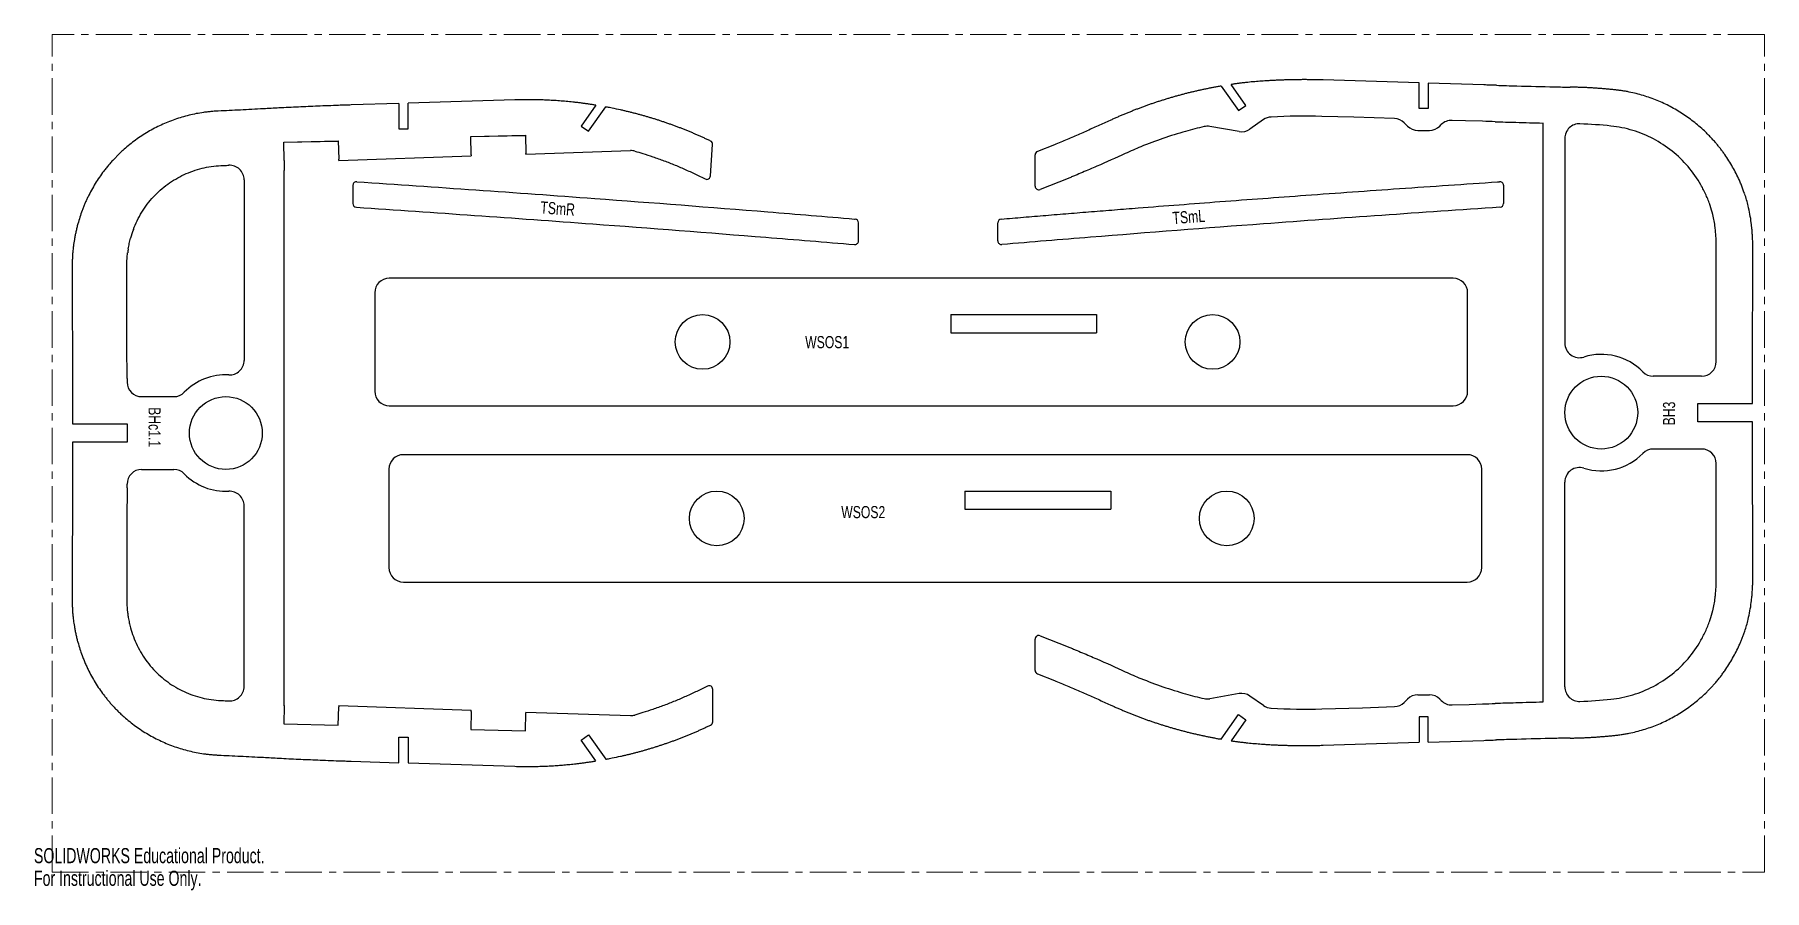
# Model space of a CAD drawing. Header units: inches. Extents: x 0 to 23.8, y 0 to 11.8.
import ezdxf

# ---------------------------------------------------------------- set-up
doc = ezdxf.new("R2010")
doc.units = ezdxf.units.IN
doc.header["$MEASUREMENT"] = 0
doc.linetypes.add('CENTERX2', pattern=[0.8, 0.5, -0.1, 0.1, -0.1])
doc.layers.add('PART_NAMES', color=1, linetype='Continuous')
doc.styles.add('SLDTEXTSTYLE0', font='TXT', dxfattribs={"width": 0.75})
doc.styles.add('SLDTEXTSTYLE1', font='TXT', dxfattribs={"width": 0.7})

msp = doc.modelspace()

# ---------------------------------------------------------------- linework, layer by layer
at = {"color": 7, "linetype": 'CENTERX2', "lineweight": 18}
for p, q in [((0.25, 0.25), (0.25, 11.75)), ((23.75, 11.75), (0.25, 11.75)), ((23.75, 0.25), (23.75, 11.75)), ((0.25, 0.25), (23.75, 0.25))]:
    msp.add_line(p, q, dxfattribs=at)
at = {"color": 7, "linetype": 'Continuous', "lineweight": 25}
for p, q in [((16.295, 11.043), (16.53, 10.707)), ((16.633, 10.778), (16.432, 11.065)), ((19.011, 11.086), (17.693, 11.127)), ((19.011, 10.734), (19.011, 11.086)), ((19.136, 11.083), (19.136, 10.734)), ((19.898, 11.059), (19.136, 11.083)), ((5.009, 10.804), (4.355, 10.783)), ((5.009, 10.804), (5.009, 10.454)), ((6.601, 10.853), (5.134, 10.808)), ((5.134, 10.454), (5.134, 10.808)), ((7.71, 10.78), (7.51, 10.494)), ((7.612, 10.422), (7.847, 10.757)), ((16.53, 10.707), (16.633, 10.778)), ((19.136, 10.734), (19.011, 10.734)), ((5.009, 10.454), (5.134, 10.454)), ((7.51, 10.494), (7.612, 10.422)), ((16.539, 10.418), (16.14, 10.488)), ((16.875, 10.582), (16.688, 10.451)), ((18.807, 10.538), (18.852, 10.493)), ((19.294, 10.493), (19.315, 10.514)), ((20.711, 10.536), (20.711, 2.581)), ((3.428, 10.271), (4.177, 10.289)), ((3.428, 10.271), (4.177, 10.288)), ((3.433, 10.021), (3.428, 10.271)), ((4.177, 10.289), (4.183, 10.039)), ((5.996, 10.35), (6.746, 10.367)), ((5.996, 10.349), (6.746, 10.366)), ((6.002, 10.1), (5.996, 10.35)), ((6.746, 10.367), (6.752, 10.117)), ((9.285, 9.809), (9.314, 10.24)), ((14.005, 10.238), (13.772, 10.145)), ((18.994, 10.434), (19.153, 10.434)), ((21.011, 10.325), (21.011, 7.513)), ((3.433, 10.021), (3.433, 9.884)), ((3.433, 10.021), (3.433, 10.021)), ((3.433, 10.021), (3.433, 9.884)), ((4.183, 10.02), (6.002, 10.083)), ((4.183, 10.02), (4.183, 10.039)), ((6.002, 10.1), (6.002, 10.083)), ((6.002, 10.099), (6.002, 10.1)), ((6.002, 10.099), (6.002, 10.083)), ((6.002, 10.083), (6.002, 10.083)), ((6.752, 10.108), (8.186, 10.157)), ((6.752, 10.108), (6.752, 10.117)), ((13.741, 9.669), (13.741, 10.099)), ((2.884, 9.756), (2.884, 7.276)), ((3.433, 9.884), (3.434, 9.884)), ((3.434, 2.671), (3.434, 9.884)), ((9.097, 9.824), (9.213, 9.767)), ((14.193, 9.774), (13.809, 9.622)), ((4.378, 9.68), (4.378, 9.429)), ((20.168, 9.68), (20.168, 9.429)), ((11.316, 8.916), (11.316, 9.167)), ((13.23, 8.916), (13.23, 9.167)), ((19.477, 8.404), (4.877, 8.404)), ((4.677, 8.204), (4.677, 6.854)), ((19.677, 6.854), (19.677, 8.204)), ((12.583, 7.904), (12.583, 7.654)), ((12.583, 7.904), (14.583, 7.904)), ((14.583, 7.904), (14.583, 7.654)), ((12.583, 7.654), (14.583, 7.654)), ((1.278, 7.028), (1.278, 6.978)), ((22.888, 7.059), (22.225, 7.059)), ((1.478, 6.778), (1.92, 6.778)), ((4.877, 6.654), (19.477, 6.654)), ((22.837, 6.684), (23.587, 6.684)), ((22.837, 6.434), (22.837, 6.684)), ((23.587, 6.434), (22.837, 6.434)), ((0.529, 6.403), (1.279, 6.403)), ((1.279, 6.403), (1.279, 6.153)), ((1.279, 6.153), (0.529, 6.153)), ((19.671, 5.981), (5.071, 5.981)), ((22.888, 6.059), (22.225, 6.059)), ((1.478, 5.778), (1.92, 5.778)), ((4.871, 5.781), (4.871, 4.431)), ((19.871, 4.431), (19.871, 5.781)), ((1.278, 5.528), (1.278, 5.578)), ((12.778, 5.481), (12.778, 5.231)), ((12.778, 5.481), (14.778, 5.481)), ((14.778, 5.481), (14.778, 5.231)), ((21.011, 2.793), (21.011, 5.605)), ((2.884, 2.799), (2.884, 5.279)), ((12.778, 5.231), (14.778, 5.231)), ((5.071, 4.231), (19.671, 4.231)), ((13.741, 3.019), (13.741, 3.449)), ((13.809, 3.495), (14.193, 3.343)), ((13.772, 2.972), (14.005, 2.88)), ((3.433, 2.671), (3.434, 2.671)), ((3.433, 2.534), (3.433, 2.671)), ((3.433, 2.535), (3.433, 2.671)), ((9.244, 2.803), (9.097, 2.731)), ((9.316, 2.313), (9.316, 2.758)), ((16.539, 2.7), (16.14, 2.629)), ((16.875, 2.536), (16.688, 2.666)), ((18.807, 2.579), (18.852, 2.624)), ((18.994, 2.683), (19.153, 2.683)), ((19.294, 2.624), (19.315, 2.604)), ((3.433, 2.534), (3.428, 2.284)), ((3.433, 2.535), (3.433, 2.534)), ((4.177, 2.267), (4.183, 2.517)), ((4.183, 2.535), (4.183, 2.517)), ((4.183, 2.535), (6.002, 2.473)), ((6.002, 2.456), (5.996, 2.206)), ((6.002, 2.456), (6.002, 2.473)), ((6.002, 2.456), (6.002, 2.473)), ((6.002, 2.473), (6.002, 2.473)), ((6.002, 2.456), (6.002, 2.456)), ((6.746, 2.189), (6.752, 2.438)), ((6.752, 2.447), (6.752, 2.438)), ((6.752, 2.447), (8.186, 2.398)), ((16.295, 2.074), (16.53, 2.411)), ((16.53, 2.411), (16.633, 2.339)), ((19.136, 2.383), (19.011, 2.383)), ((19.011, 2.383), (19.011, 2.031)), ((19.136, 2.035), (19.136, 2.383)), ((3.428, 2.285), (4.177, 2.267)), ((3.428, 2.284), (4.177, 2.267)), ((5.996, 2.207), (6.746, 2.189)), ((5.996, 2.206), (6.746, 2.189)), ((16.633, 2.339), (16.432, 2.052)), ((5.009, 2.101), (5.134, 2.101)), ((5.009, 1.751), (5.009, 2.101)), ((5.134, 2.101), (5.134, 1.748)), ((7.51, 2.062), (7.612, 2.133)), ((7.71, 1.775), (7.51, 2.062)), ((7.612, 2.133), (7.847, 1.799)), ((17.693, 1.991), (19.011, 2.031)), ((19.136, 2.035), (19.898, 2.058)), ((4.355, 1.772), (5.009, 1.751)), ((5.134, 1.748), (6.601, 1.702))]:
    msp.add_line(p, q, dxfattribs=at)
at = {"color": 7, "linetype": 'Continuous', "lineweight": 25, "flags": 128}
for points in [[(18.672, 10.597), (18.115, 10.614), (17.678, 10.627)], [(19.882, 10.559), (19.647, 10.566), (19.463, 10.572)], [(17.678, 2.49), (18.235, 2.507), (18.672, 2.521)], [(19.463, 2.545), (19.698, 2.552), (19.882, 2.558)]]:
    msp.add_lwpolyline(points, dxfattribs=at)
at = {"color": 7, "linetype": 'Continuous', "lineweight": 25}
for centre, radius in [((9.177, 7.529), 0.375), ((16.177, 7.529), 0.375), ((21.511, 6.559), 0.5), ((2.634, 6.278), 0.5), ((9.371, 5.106), 0.375), ((16.371, 5.106), 0.375)]:
    msp.add_circle(centre, radius, dxfattribs=at)
for centre, radius, start, end in [((17.276, 5.317), 5.809, 99.7235, 100.0048), ((24.106, 146.553), 135.56, 268.29454, 268.41302), ((23.449, 122.824), 111.822, 268.41302, 268.67963), ((21.588, 42.081), 31.057, 268.6796, 269.072), ((5.977, -40.214), 51.023, 92.0162, 92.3391), ((6.738, 4.768), 6.091, 78.6489, 79.0224), ((6.814, 5.148), 5.703, 77.4635, 78.6489), ((16.105, 10.291), 0.2, 80, 103.052), ((16.574, 10.615), 0.2, 260, 305), ((16.99, 10.418), 0.2, 93.283, 125), ((18.666, 10.397), 0.2, 45, 88.2381), ((18.994, 10.634), 0.2, 225, 270), ((19.153, 10.634), 0.2, 270, 315), ((19.457, 10.372), 0.2, 88.2308, 135), ((24.106, 146.553), 136.06, 268.29454, 268.41302), ((23.449, 122.824), 112.322, 268.41302, 268.6032), ((21.211, 10.325), 0.2, 87.8088, 180), ((9.264, 10.243), 0.05, 356.2165, 64.3604), ((8.193, 9.957), 0.2, 74.0154, 91.9573), ((13.791, 10.099), 0.05, 111.6018, 180), ((2.684, 9.756), 0.2, 0, 92.7177), ((9.235, 9.812), 0.05, 244.0211, 356.2165), ((4.428, 9.68), 0.05, 86.1505, 180), ((13.791, 9.669), 0.05, 180, 291.6018), ((20.118, 9.68), 0.05, 0, 93.8495), ((21.506, 8.899), 2.082, 13.8593, 18.5216), ((2.717, 8.571), 2.192, 159.6526, 164.6684), ((4.428, 9.429), 0.05, 180, 266.15), ((20.118, 9.429), 0.05, 273.85, 0), ((21.506, 8.899), 1.582, 13.8593, 18.5216), ((21.513, 8.901), 1.574, 7.3388, 13.8593), ((21.513, 8.901), 2.074, 7.3388, 13.8593), ((2.717, 8.571), 1.442, 159.6526, 164.668), ((11.266, 9.167), 0.05, 360, 85.1507), ((13.28, 9.167), 0.05, 94.8493, 180), ((21.607, 8.913), 1.479, 4.762, 7.3388), ((21.607, 8.913), 1.979, 4.762, 7.3388), ((2.711, 8.572), 2.186, 170.4664, 172.8239), ((2.711, 8.572), 1.436, 170.4664, 172.8239), ((11.266, 8.916), 0.05, 265.1469, 360), ((13.28, 8.916), 0.05, 180, 274.8531), ((4.877, 8.204), 0.2, 90, 180), ((19.477, 8.204), 0.2, 0, 90), ((21.211, 7.513), 0.2, 180, 287.4576), ((2.684, 7.276), 0.2, 267.134, 0), ((21.511, 6.559), 0.8, 44.427, 107.4576), ((22.888, 7.259), 0.2, 270, 359.9011), ((1.478, 6.978), 0.2, 180, 270), ((2.634, 6.278), 0.8, 87.134, 135.573), ((22.225, 7.259), 0.2, 224.427, 270), ((1.92, 6.978), 0.2, 270, 315.573), ((4.877, 6.854), 0.2, 180, 270), ((19.477, 6.854), 0.2, 270, 0), ((5.071, 5.781), 0.2, 90, 180), ((19.671, 5.781), 0.2, 0, 90), ((21.511, 6.559), 0.8, 252.5424, 315.573), ((22.225, 5.859), 0.2, 90, 135.573), ((22.888, 5.859), 0.2, 0.0988, 90), ((1.478, 5.578), 0.2, 90, 180), ((1.92, 5.578), 0.2, 44.427, 90), ((2.634, 6.278), 0.8, 224.427, 272.866), ((21.211, 5.605), 0.2, 72.5424, 180), ((2.684, 5.279), 0.2, 0, 92.866), ((5.071, 4.431), 0.2, 180, 270), ((19.671, 4.431), 0.2, 270, 0), ((21.607, 4.204), 1.479, 352.6612, 355.238), ((21.607, 4.204), 1.979, 352.6612, 355.238), ((2.711, 3.983), 1.436, 187.1761, 189.5336), ((21.506, 4.218), 1.582, 341.4784, 346.1407), ((21.513, 4.216), 1.574, 346.1407, 352.6612), ((21.513, 4.216), 2.074, 346.1407, 352.6612), ((2.711, 3.983), 2.186, 187.1761, 189.5336), ((2.717, 3.984), 1.442, 195.332, 200.3474), ((21.506, 4.218), 2.082, 341.4784, 346.1407), ((2.717, 3.984), 2.192, 195.3316, 200.3474), ((13.791, 3.449), 0.05, 68.3982, 180), ((13.791, 3.019), 0.05, 180, 248.3982), ((2.684, 2.799), 0.2, 267.2823, 0), ((9.266, 2.758), 0.05, 0, 115.9789), ((16.105, 2.826), 0.2, 256.948, 280), ((16.574, 2.503), 0.2, 55, 100), ((18.994, 2.483), 0.2, 90, 135), ((19.153, 2.483), 0.2, 45, 90), ((21.211, 2.793), 0.2, 180, 272.1912), ((8.193, 2.598), 0.2, 268.0427, 285.9846), ((16.99, 2.699), 0.2, 235, 266.717), ((18.666, 2.721), 0.2, 271.7619, 315), ((19.457, 2.745), 0.2, 225, 271.7692), ((24.106, -133.436), 136.06, 91.58698, 91.70546), ((23.449, -109.707), 112.322, 91.3968, 91.58698), ((9.266, 2.313), 0.05, 295.6633, 0), ((17.276, 7.8), 5.809, 259.9952, 260.2765), ((24.106, -133.436), 135.56, 91.58698, 91.70546), ((23.449, -109.707), 111.822, 91.32037, 91.58698), ((21.588, -28.964), 31.057, 90.928, 91.3204), ((5.977, 52.769), 51.023, 267.6609, 267.9838), ((6.738, 7.788), 6.091, 280.9776, 281.3511), ((6.814, 7.408), 5.703, 281.3511, 282.5365)]:
    msp.add_arc(centre, radius, start, end, dxfattribs=at)
for points, knots in [([(16.266, 11.038), (16.25, 11.035), (16.216, 11.029), (16.166, 11.02), (16.116, 11.01), (16.066, 10.999), (16.016, 10.989), (15.966, 10.978), (15.916, 10.966), (15.867, 10.954), (15.817, 10.942), (15.768, 10.929), (15.718, 10.915), (15.685, 10.906), (15.669, 10.902)], [0, 0, 0, 0, 0.0833897, 0.1667499, 0.2500863, 0.3334047, 0.4167109, 0.5000106, 0.5833098, 0.6666143, 0.7499297, 0.8332619, 0.9166168, 1, 1, 1, 1]), ([(16.893, 11.113), (16.877, 11.112), (16.846, 11.11), (16.8, 11.107), (16.754, 11.103), (16.708, 11.099), (16.662, 11.094), (16.616, 11.089), (16.57, 11.084), (16.524, 11.078), (16.478, 11.072), (16.447, 11.067), (16.432, 11.065)], [0, 0, 0, 0, 0.10003, 0.200036, 0.300024, 0.4, 0.499973, 0.599947, 0.69993, 0.799929, 0.89995, 1, 1, 1, 1]), ([(17.693, 11.127), (17.674, 11.127), (17.636, 11.129), (17.579, 11.13), (17.522, 11.13), (17.465, 11.131), (17.407, 11.131), (17.35, 11.13), (17.293, 11.13), (17.236, 11.129), (17.179, 11.127), (17.121, 11.125), (17.064, 11.123), (17.007, 11.12), (16.95, 11.117), (16.912, 11.115), (16.893, 11.113)], [0, 0, 0, 0, 0.071414, 0.142817, 0.214212, 0.285604, 0.356994, 0.428386, 0.499784, 0.571191, 0.64261, 0.714044, 0.785497, 0.856972, 0.928472, 1, 1, 1, 1]), ([(20.072, 11.054), (20.043, 11.055), (19.985, 11.056), (19.927, 11.058), (19.898, 11.059)], [0, 0, 0, 0, 0.489436, 1, 1, 1, 1]), ([(21.696, 10.991), (21.679, 10.993), (21.646, 10.997), (21.595, 11.001), (21.544, 11.006), (21.493, 11.01), (21.442, 11.013), (21.391, 11.017), (21.34, 11.02), (21.289, 11.022), (21.238, 11.024), (21.187, 11.026), (21.136, 11.027), (21.102, 11.028), (21.085, 11.028)], [0, 0, 0, 0, 0.083372, 0.166722, 0.250054, 0.333373, 0.416684, 0.499991, 0.583298, 0.666611, 0.749933, 0.833268, 0.916623, 1, 1, 1, 1]), ([(23.082, 10.263), (23.076, 10.27), (23.063, 10.285), (23.044, 10.306), (23.025, 10.327), (23.005, 10.348), (22.985, 10.369), (22.965, 10.389), (22.927, 10.426), (22.871, 10.478), (22.794, 10.542), (22.714, 10.603), (22.604, 10.679), (22.46, 10.763), (22.309, 10.834), (22.184, 10.882), (22.089, 10.913), (21.992, 10.94), (21.911, 10.958), (21.845, 10.971), (21.796, 10.979), (21.746, 10.986), (21.713, 10.99), (21.696, 10.991)], [0, 0, 0, 0, 0.017883, 0.035759, 0.053631, 0.071504, 0.089379, 0.107261, 0.125153, 0.187701, 0.25026, 0.312784, 0.375315, 0.500286, 0.625222, 0.687689, 0.750172, 0.81263, 0.875101, 0.906338, 0.937555, 0.96877, 1, 1, 1, 1]), ([(2.529, 10.7), (2.52, 10.699), (2.5, 10.698), (2.471, 10.696), (2.443, 10.694), (2.414, 10.691), (2.385, 10.688), (2.356, 10.685), (2.303, 10.677), (2.227, 10.665), (2.128, 10.643), (2.03, 10.616), (1.901, 10.575), (1.744, 10.511), (1.594, 10.432), (1.479, 10.36), (1.395, 10.303), (1.314, 10.241), (1.249, 10.186), (1.199, 10.14), (1.162, 10.105), (1.126, 10.069), (1.103, 10.044), (1.091, 10.032)], [0, 0, 0, 0, 0.017829, 0.035652, 0.053472, 0.071293, 0.089117, 0.106948, 0.12479, 0.187206, 0.249638, 0.312081, 0.374536, 0.49945, 0.624431, 0.68697, 0.749534, 0.81212, 0.874726, 0.906054, 0.937363, 0.968672, 1, 1, 1, 1]), ([(3.149, 10.731), (3.096, 10.728), (2.991, 10.722), (2.835, 10.714), (2.682, 10.707), (2.58, 10.702), (2.529, 10.7)], [0, 0, 0, 0, 0.255227, 0.506969, 0.755226, 1, 1, 1, 1]), ([(3.363, 10.742), (3.328, 10.74), (3.256, 10.737), (3.185, 10.733), (3.149, 10.731)], [0, 0, 0, 0, 0.496976, 1, 1, 1, 1]), ([(3.895, 10.767), (3.851, 10.765), (3.762, 10.761), (3.63, 10.755), (3.497, 10.749), (3.408, 10.744), (3.363, 10.742)], [0, 0, 0, 0, 0.248625, 0.498165, 0.748623, 1, 1, 1, 1]), ([(4.355, 10.783), (4.327, 10.782), (4.269, 10.781), (4.211, 10.779), (4.182, 10.778)], [0, 0, 0, 0, 0.4926357, 1, 1, 1, 1]), ([(7.417, 10.821), (7.402, 10.822), (7.372, 10.826), (7.327, 10.83), (7.281, 10.834), (7.236, 10.838), (7.191, 10.841), (7.145, 10.844), (7.1, 10.847), (7.055, 10.85), (6.997, 10.852), (6.928, 10.854), (6.846, 10.856), (6.764, 10.856), (6.683, 10.856), (6.628, 10.854), (6.601, 10.853)], [0, 0, 0, 0, 0.055601, 0.111185, 0.166756, 0.222316, 0.27787, 0.33342, 0.38897, 0.444525, 0.500086, 0.600177, 0.700193, 0.800156, 0.900085, 1, 1, 1, 1]), ([(7.71, 10.78), (7.694, 10.783), (7.662, 10.788), (7.613, 10.795), (7.564, 10.802), (7.515, 10.809), (7.466, 10.815), (7.433, 10.819), (7.417, 10.821)], [0, 0, 0, 0, 0.16665, 0.333292, 0.499937, 0.666596, 0.83328, 1, 1, 1, 1]), ([(7.898, 10.747), (7.889, 10.749), (7.872, 10.752), (7.855, 10.755), (7.847, 10.757)], [0, 0, 0, 0, 0.500044, 1, 1, 1, 1]), ([(8.654, 10.546), (8.639, 10.551), (8.608, 10.562), (8.563, 10.577), (8.517, 10.591), (8.471, 10.605), (8.425, 10.619), (8.378, 10.632), (8.332, 10.645), (8.286, 10.658), (8.239, 10.67), (8.193, 10.682), (8.146, 10.693), (8.099, 10.704), (8.068, 10.712), (8.052, 10.715)], [0, 0, 0, 0, 0.076974, 0.15392, 0.230842, 0.307747, 0.38464, 0.461526, 0.538411, 0.6153, 0.692199, 0.769113, 0.846048, 0.923008, 1, 1, 1, 1]), ([(15.669, 10.902), (15.653, 10.897), (15.621, 10.888), (15.572, 10.874), (15.524, 10.859), (15.476, 10.844), (15.428, 10.829), (15.38, 10.813), (15.333, 10.797), (15.285, 10.78), (15.238, 10.763), (15.191, 10.746), (15.144, 10.728), (15.097, 10.71), (15.05, 10.691), (15.019, 10.679), (15.003, 10.672)], [0, 0, 0, 0, 0.071512, 0.142993, 0.214446, 0.285877, 0.35729, 0.428691, 0.500083, 0.571472, 0.642862, 0.714258, 0.785665, 0.857088, 0.928532, 1, 1, 1, 1]), ([(9.286, 10.288), (9.271, 10.295), (9.241, 10.309), (9.197, 10.33), (9.153, 10.35), (9.108, 10.37), (9.064, 10.389), (9.019, 10.408), (8.974, 10.427), (8.928, 10.445), (8.883, 10.463), (8.838, 10.48), (8.792, 10.497), (8.746, 10.514), (8.7, 10.53), (8.669, 10.541), (8.654, 10.546)], [0, 0, 0, 0, 0.071495, 0.142959, 0.214397, 0.285814, 0.357216, 0.428608, 0.499995, 0.571382, 0.642774, 0.714177, 0.785596, 0.857036, 0.928502, 1, 1, 1, 1]), ([(14.769, 10.571), (14.742, 10.558), (14.687, 10.533), (14.604, 10.496), (14.52, 10.458), (14.436, 10.421), (14.351, 10.384), (14.266, 10.347), (14.18, 10.311), (14.093, 10.274), (14.034, 10.25), (14.005, 10.238)], [0, 0, 0, 0, 0.108471, 0.217598, 0.327382, 0.437825, 0.548929, 0.660697, 0.77313, 0.886231, 1, 1, 1, 1]), ([(15.003, 10.672), (14.988, 10.666), (14.956, 10.653), (14.909, 10.633), (14.862, 10.613), (14.816, 10.592), (14.785, 10.578), (14.769, 10.571)], [0, 0, 0, 0, 0.200456, 0.40067, 0.600656, 0.800428, 1, 1, 1, 1]), ([(22.702, 9.938), (22.635, 10.016), (22.562, 10.087), (22.402, 10.214), (22.316, 10.27), (22.136, 10.365), (22.041, 10.404), (21.846, 10.463), (21.746, 10.483), (21.644, 10.494)], [0, 0, 0, 0, 0.25, 0.25, 0.5, 0.5, 0.75, 0.75, 1, 1, 1, 1]), ([(23.48, 9.561), (23.476, 9.57), (23.47, 9.588), (23.46, 9.615), (23.45, 9.643), (23.44, 9.67), (23.429, 9.697), (23.418, 9.723), (23.396, 9.772), (23.363, 9.842), (23.315, 9.932), (23.263, 10.019), (23.216, 10.089), (23.177, 10.144), (23.146, 10.185), (23.114, 10.224), (23.093, 10.25), (23.082, 10.263)], [0, 0, 0, 0, 0.035673, 0.071353, 0.107047, 0.142762, 0.178505, 0.214281, 0.250099, 0.375049, 0.500123, 0.625142, 0.750087, 0.812686, 0.87518, 0.937606, 1, 1, 1, 1]), ([(1.091, 10.032), (1.084, 10.025), (1.071, 10.01), (1.052, 9.988), (1.032, 9.966), (1.013, 9.944), (0.995, 9.921), (0.976, 9.898), (0.943, 9.855), (0.897, 9.791), (0.841, 9.704), (0.789, 9.615), (0.75, 9.539), (0.72, 9.477), (0.699, 9.429), (0.679, 9.382), (0.667, 9.349), (0.661, 9.333)], [0, 0, 0, 0, 0.035636, 0.07128, 0.106938, 0.142618, 0.178328, 0.214073, 0.249862, 0.374767, 0.499803, 0.624859, 0.749843, 0.812505, 0.875059, 0.937545, 1, 1, 1, 1]), ([(8.248, 10.15), (8.284, 10.139), (8.366, 10.115), (8.448, 10.088), (8.493, 10.073)], [0.5503651, 0.5503651, 0.5503651, 0.5503651, 0.7499814, 0.9999751, 0.9999751, 0.9999751, 0.9999751]), ([(14.978, 10.116), (14.848, 10.057), (14.718, 9.999), (14.521, 9.913), (14.423, 9.871), (14.308, 9.822), (14.25, 9.798), (14.226, 9.788), (14.209, 9.781), (14.201, 9.777), (14.193, 9.774)], [0, 0, 0, 0, 0.5, 0.5, 0.75, 0.875, 0.9375, 0.96875, 0.96875, 1, 1, 1, 1]), ([(2.564, 9.951), (2.59, 9.952), (2.627, 9.953), (2.664, 9.955), (2.674, 9.956)], [0, 0, 0, 0, 0.1280483, 0.1771789, 0.1771789, 0.1771789, 0.1771789]), ([(23.005, 9.402), (23.005, 9.402), (23.005, 9.402), (23.005, 9.403), (23.005, 9.403), (23.005, 9.405), (23.004, 9.407), (23.002, 9.413), (22.998, 9.423), (22.991, 9.445), (22.975, 9.487), (22.96, 9.523), (22.928, 9.593), (22.905, 9.64), (22.828, 9.775), (22.769, 9.86), (22.702, 9.938)], [0, 0, 0, 0, 0.000977, 0.000977, 0.001953, 0.003906, 0.007812, 0.015625, 0.03125, 0.0625, 0.125, 0.25, 0.25, 0.5, 0.5, 1, 1, 1, 1]), ([(4.432, 9.729), (5.52, 9.656), (6.608, 9.58), (8.489, 9.441), (9.281, 9.38), (10.469, 9.284), (10.865, 9.251), (11.264, 9.217), (11.267, 9.217), (11.27, 9.216)], [0.414228, 0.414228, 0.414228, 0.414228, 0.5, 0.5, 0.5625, 0.5625, 0.59375, 0.59375, 0.5939771, 0.5939771, 0.5939771, 0.5939771]), ([(13.276, 9.216), (13.378, 9.225), (13.581, 9.242), (13.889, 9.268), (14.2, 9.293), (14.515, 9.319), (14.833, 9.344), (15.421, 9.391), (16.295, 9.458), (17.491, 9.547), (18.761, 9.637), (19.648, 9.698), (20.105, 9.729), (20.115, 9.729)], [0, 0, 0, 0, 0.0445, 0.089507, 0.135019, 0.181038, 0.227563, 0.274595, 0.439181, 0.61125, 0.799244, 0.995997, 1, 1, 1, 1]), ([(4.425, 9.379), (5.507, 9.306), (7.381, 9.175), (9.659, 8.999), (10.856, 8.901), (11.262, 8.866)], [0.414669, 0.414669, 0.414669, 0.414669, 0.5, 0.5625, 0.5945324, 0.5945324, 0.5945324, 0.5945324]), ([(20.121, 9.379), (19.039, 9.306), (17.165, 9.175), (14.887, 8.999), (13.69, 8.901), (13.285, 8.866)], [0.414669, 0.414669, 0.414669, 0.414669, 0.5, 0.5625, 0.5945324, 0.5945324, 0.5945324, 0.5945324]), ([(0.602, 9.151), (0.6, 9.142), (0.595, 9.124), (0.588, 9.097), (0.582, 9.07), (0.576, 9.043), (0.57, 9.016), (0.564, 8.989), (0.559, 8.961), (0.556, 8.943), (0.555, 8.934)], [0, 0, 0, 0, 0.125045, 0.250037, 0.374996, 0.499943, 0.624896, 0.749877, 0.874905, 1, 1, 1, 1]), ([(23.59, 8.823), (23.59, 8.833), (23.59, 8.855), (23.59, 8.886), (23.589, 8.918), (23.588, 8.95), (23.586, 8.982), (23.584, 9.014), (23.582, 9.046), (23.58, 9.067), (23.58, 9.078)], [0, 0, 0, 0, 0.124932, 0.249855, 0.374784, 0.499733, 0.624715, 0.749744, 0.874835, 1, 1, 1, 1]), ([(0.542, 8.845), (0.54, 8.835), (0.538, 8.816), (0.535, 8.787), (0.532, 8.759), (0.53, 8.73), (0.528, 8.701), (0.527, 8.672), (0.526, 8.643), (0.526, 8.614), (0.525, 8.595), (0.525, 8.585)], [0, 0, 0, 0, 0.1113, 0.222502, 0.333628, 0.444698, 0.555736, 0.666763, 0.777802, 0.888873, 1, 1, 1, 1]), ([(23.587, 6.684), (23.587, 6.912), (23.588, 7.377), (23.589, 8.09), (23.59, 8.575), (23.59, 8.823)], [0, 0, 0, 0, 0.3198267, 0.65316, 1, 1, 1, 1]), ([(0.525, 8.585), (0.526, 8.231), (0.527, 7.503), (0.528, 6.775), (0.529, 6.403)], [0, 0, 0, 0, 0.4877063, 1, 1, 1, 1]), ([(1.275, 8.586), (1.275, 8.6), (1.276, 8.628), (1.278, 8.669), (1.281, 8.71), (1.284, 8.738), (1.286, 8.751)], [0.0000034, 0.0000034, 0.0000034, 0.0000034, 0.2500026, 0.5000017, 0.7500009, 0.999995, 0.999995, 0.999995, 0.999995]), ([(23.59, 4.295), (23.59, 4.662), (23.589, 5.375), (23.587, 6.088), (23.587, 6.434)], [0, 0, 0, 0, 0.515195, 1, 1, 1, 1]), ([(0.529, 6.153), (0.528, 5.78), (0.527, 5.052), (0.526, 4.325), (0.525, 3.97)], [0, 0, 0, 0, 0.512294, 1, 1, 1, 1]), ([(23.09, 4.294), (23.09, 4.672), (23.089, 5.194), (23.088, 5.715), (23.088, 5.859)], [0, 0, 0, 0, 0.5, 0.6906581, 0.6906581, 0.6906581, 0.6906581]), ([(23.58, 4.04), (23.58, 4.05), (23.582, 4.072), (23.584, 4.103), (23.586, 4.135), (23.588, 4.167), (23.589, 4.199), (23.59, 4.231), (23.59, 4.263), (23.59, 4.284), (23.59, 4.295)], [0, 0, 0, 0, 0.125165, 0.250256, 0.375285, 0.500267, 0.625216, 0.750145, 0.875068, 1, 1, 1, 1]), ([(0.525, 3.97), (0.525, 3.96), (0.526, 3.941), (0.526, 3.912), (0.527, 3.883), (0.528, 3.854), (0.53, 3.826), (0.532, 3.797), (0.535, 3.768), (0.538, 3.739), (0.54, 3.72), (0.542, 3.71)], [0, 0, 0, 0, 0.111127, 0.222198, 0.333237, 0.444264, 0.555302, 0.666372, 0.777498, 0.8887, 1, 1, 1, 1]), ([(1.275, 3.969), (1.275, 3.955), (1.276, 3.928), (1.278, 3.886), (1.281, 3.845), (1.284, 3.818), (1.286, 3.804)], [0.0000034, 0.0000034, 0.0000034, 0.0000034, 0.2500026, 0.5000017, 0.7500009, 0.999995, 0.999995, 0.999995, 0.999995]), ([(0.555, 3.621), (0.556, 3.612), (0.559, 3.594), (0.564, 3.567), (0.57, 3.539), (0.576, 3.512), (0.582, 3.485), (0.588, 3.458), (0.595, 3.431), (0.6, 3.414), (0.602, 3.405)], [0, 0, 0, 0, 0.1250951, 0.2501231, 0.3751038, 0.5000574, 0.6250037, 0.749963, 0.8749551, 1, 1, 1, 1]), ([(22.702, 3.179), (22.769, 3.257), (22.828, 3.343), (22.905, 3.478), (22.928, 3.524), (22.96, 3.595), (22.97, 3.619), (22.984, 3.655), (22.991, 3.673), (22.998, 3.694), (23.002, 3.705), (23.004, 3.71), (23.005, 3.713), (23.005, 3.714), (23.005, 3.715), (23.005, 3.715), (23.005, 3.715), (23.005, 3.715)], [0, 0, 0, 0, 0.5, 0.5, 0.75, 0.75, 0.875, 0.875, 0.9375, 0.96875, 0.984375, 0.992187, 0.996094, 0.998047, 0.999023, 0.999023, 1, 1, 1, 1]), ([(14.193, 3.343), (14.201, 3.34), (14.209, 3.336), (14.226, 3.33), (14.25, 3.319), (14.308, 3.295), (14.423, 3.247), (14.521, 3.205), (14.718, 3.119), (14.848, 3.061), (14.978, 3.001)], [0, 0, 0, 0, 0.03125, 0.03125, 0.0625, 0.125, 0.25, 0.5, 0.5, 1, 1, 1, 1]), ([(23.082, 2.854), (23.088, 2.862), (23.1, 2.876), (23.119, 2.899), (23.137, 2.921), (23.155, 2.944), (23.172, 2.967), (23.189, 2.991), (23.22, 3.034), (23.263, 3.099), (23.315, 3.186), (23.363, 3.275), (23.399, 3.352), (23.426, 3.414), (23.445, 3.461), (23.463, 3.509), (23.474, 3.541), (23.48, 3.557)], [0, 0, 0, 0, 0.035646, 0.0713, 0.106968, 0.142656, 0.178373, 0.214124, 0.249917, 0.374836, 0.499881, 0.624929, 0.749905, 0.812548, 0.875087, 0.937559, 1, 1, 1, 1]), ([(0.661, 3.222), (0.665, 3.213), (0.672, 3.194), (0.682, 3.167), (0.694, 3.14), (0.705, 3.113), (0.717, 3.086), (0.73, 3.059), (0.753, 3.01), (0.789, 2.94), (0.841, 2.851), (0.897, 2.764), (0.948, 2.695), (0.99, 2.64), (1.023, 2.6), (1.056, 2.561), (1.079, 2.536), (1.091, 2.523)], [0, 0, 0, 0, 0.035681, 0.071369, 0.107071, 0.142795, 0.178546, 0.214333, 0.250162, 0.375119, 0.500201, 0.625212, 0.750143, 0.812733, 0.875214, 0.937624, 1, 1, 1, 1]), ([(21.644, 2.623), (21.746, 2.634), (21.846, 2.654), (22.041, 2.713), (22.136, 2.752), (22.316, 2.847), (22.402, 2.903), (22.562, 3.03), (22.635, 3.102), (22.702, 3.179)], [0, 0, 0, 0, 0.25, 0.25, 0.5, 0.5, 0.75, 0.75, 1, 1, 1, 1]), ([(14.005, 2.88), (14.034, 2.868), (14.093, 2.844), (14.18, 2.807), (14.266, 2.77), (14.351, 2.733), (14.436, 2.696), (14.52, 2.659), (14.604, 2.622), (14.687, 2.584), (14.742, 2.559), (14.769, 2.547)], [0, 0, 0, 0, 0.113769, 0.22687, 0.339303, 0.451071, 0.562175, 0.672618, 0.782402, 0.891529, 1, 1, 1, 1]), ([(21.696, 2.126), (21.706, 2.127), (21.725, 2.129), (21.753, 2.133), (21.782, 2.137), (21.81, 2.141), (21.838, 2.146), (21.866, 2.151), (21.918, 2.161), (21.992, 2.178), (22.089, 2.204), (22.184, 2.236), (22.309, 2.283), (22.46, 2.354), (22.604, 2.439), (22.714, 2.515), (22.794, 2.575), (22.871, 2.64), (22.933, 2.696), (22.98, 2.743), (23.015, 2.779), (23.049, 2.816), (23.071, 2.842), (23.082, 2.854)], [0, 0, 0, 0, 0.017846, 0.035685, 0.053522, 0.071358, 0.089198, 0.107045, 0.124901, 0.187359, 0.24983, 0.3123, 0.374779, 0.499716, 0.624687, 0.687205, 0.749742, 0.812288, 0.874849, 0.906148, 0.937427, 0.968705, 1, 1, 1, 1]), ([(1.091, 2.523), (1.098, 2.516), (1.111, 2.502), (1.131, 2.481), (1.152, 2.461), (1.173, 2.44), (1.194, 2.42), (1.215, 2.4), (1.255, 2.365), (1.314, 2.315), (1.395, 2.253), (1.479, 2.195), (1.594, 2.123), (1.744, 2.045), (1.901, 1.981), (2.03, 1.939), (2.128, 1.913), (2.227, 1.891), (2.311, 1.877), (2.378, 1.868), (2.428, 1.863), (2.479, 1.858), (2.512, 1.857), (2.529, 1.856)], [0, 0, 0, 0, 0.017902, 0.035796, 0.053687, 0.071576, 0.089469, 0.107367, 0.125276, 0.18787, 0.250468, 0.313019, 0.375571, 0.500552, 0.625466, 0.687908, 0.750364, 0.812783, 0.875212, 0.906423, 0.937613, 0.968799, 1, 1, 1, 1]), ([(2.564, 2.605), (2.59, 2.604), (2.627, 2.602), (2.664, 2.6), (2.674, 2.6)], [0, 0, 0, 0, 0.1280483, 0.1771789, 0.1771789, 0.1771789, 0.1771789]), ([(8.493, 2.482), (8.448, 2.467), (8.366, 2.441), (8.284, 2.416), (8.248, 2.406)], [0, 0, 0, 0, 0.2499938, 0.44961, 0.44961, 0.44961, 0.44961]), ([(14.769, 2.547), (14.785, 2.54), (14.816, 2.526), (14.862, 2.505), (14.909, 2.485), (14.956, 2.465), (14.988, 2.452), (15.003, 2.445)], [0, 0, 0, 0, 0.199572, 0.399344, 0.59933, 0.799544, 1, 1, 1, 1]), ([(15.003, 2.445), (15.019, 2.439), (15.05, 2.426), (15.097, 2.408), (15.144, 2.389), (15.191, 2.372), (15.238, 2.354), (15.285, 2.337), (15.333, 2.321), (15.38, 2.305), (15.428, 2.289), (15.476, 2.273), (15.524, 2.258), (15.572, 2.244), (15.621, 2.229), (15.653, 2.22), (15.669, 2.216)], [0, 0, 0, 0, 0.071468, 0.142912, 0.214335, 0.285742, 0.357138, 0.428528, 0.499917, 0.571309, 0.64271, 0.714123, 0.785554, 0.857007, 0.928488, 1, 1, 1, 1]), ([(8.654, 2.009), (8.669, 2.014), (8.7, 2.025), (8.746, 2.041), (8.792, 2.058), (8.838, 2.075), (8.884, 2.093), (8.929, 2.111), (8.975, 2.129), (9.02, 2.148), (9.065, 2.167), (9.11, 2.186), (9.154, 2.206), (9.199, 2.227), (9.243, 2.247), (9.273, 2.261), (9.288, 2.268)], [0, 0, 0, 0, 0.071497, 0.142963, 0.214402, 0.285821, 0.357223, 0.428615, 0.500002, 0.571389, 0.642781, 0.714183, 0.785601, 0.857039, 0.928504, 1, 1, 1, 1]), ([(15.669, 2.216), (15.685, 2.211), (15.718, 2.202), (15.768, 2.189), (15.817, 2.176), (15.867, 2.163), (15.916, 2.151), (15.966, 2.14), (16.016, 2.129), (16.066, 2.118), (16.116, 2.108), (16.166, 2.098), (16.216, 2.088), (16.25, 2.082), (16.266, 2.079)], [0, 0, 0, 0, 0.0833832, 0.1667381, 0.2500703, 0.3333857, 0.4166902, 0.4999894, 0.5832891, 0.6665953, 0.7499137, 0.8332501, 0.9166103, 1, 1, 1, 1]), ([(8.052, 1.84), (8.068, 1.844), (8.099, 1.851), (8.146, 1.862), (8.193, 1.873), (8.239, 1.885), (8.286, 1.897), (8.332, 1.91), (8.378, 1.923), (8.425, 1.936), (8.471, 1.95), (8.517, 1.964), (8.563, 1.979), (8.608, 1.994), (8.639, 2.004), (8.654, 2.009)], [0, 0, 0, 0, 0.076992, 0.153952, 0.230887, 0.307801, 0.3847, 0.461589, 0.538474, 0.61536, 0.692253, 0.769158, 0.84608, 0.923026, 1, 1, 1, 1]), ([(16.432, 2.052), (16.447, 2.05), (16.478, 2.046), (16.524, 2.04), (16.57, 2.034), (16.616, 2.028), (16.662, 2.023), (16.708, 2.019), (16.754, 2.015), (16.8, 2.011), (16.846, 2.007), (16.877, 2.005), (16.893, 2.004)], [0, 0, 0, 0, 0.10005, 0.200071, 0.30007, 0.400053, 0.500027, 0.6, 0.699976, 0.799964, 0.89997, 1, 1, 1, 1]), ([(16.893, 2.004), (16.912, 2.003), (16.95, 2), (17.007, 1.997), (17.064, 1.995), (17.121, 1.992), (17.179, 1.99), (17.236, 1.989), (17.293, 1.988), (17.35, 1.987), (17.407, 1.987), (17.465, 1.987), (17.522, 1.987), (17.579, 1.988), (17.636, 1.989), (17.674, 1.99), (17.693, 1.991)], [0, 0, 0, 0, 0.071528, 0.143028, 0.214503, 0.285956, 0.35739, 0.428809, 0.500216, 0.571614, 0.643006, 0.714396, 0.785788, 0.857183, 0.928586, 1, 1, 1, 1]), ([(19.898, 2.058), (19.927, 2.059), (19.985, 2.061), (20.043, 2.063), (20.072, 2.064)], [0, 0, 0, 0, 0.5105639, 1, 1, 1, 1]), ([(21.085, 2.089), (21.102, 2.089), (21.136, 2.09), (21.187, 2.092), (21.238, 2.093), (21.289, 2.095), (21.34, 2.098), (21.391, 2.101), (21.442, 2.104), (21.493, 2.108), (21.544, 2.112), (21.595, 2.116), (21.646, 2.121), (21.679, 2.124), (21.696, 2.126)], [0, 0, 0, 0, 0.083377, 0.166732, 0.250067, 0.333389, 0.416702, 0.500009, 0.583316, 0.666627, 0.749946, 0.833278, 0.916628, 1, 1, 1, 1]), ([(2.529, 1.856), (2.58, 1.853), (2.682, 1.849), (2.835, 1.841), (2.991, 1.833), (3.096, 1.827), (3.149, 1.825)], [0, 0, 0, 0, 0.244774, 0.493031, 0.744773, 1, 1, 1, 1]), ([(3.149, 1.825), (3.185, 1.823), (3.256, 1.819), (3.328, 1.815), (3.363, 1.813)], [0, 0, 0, 0, 0.503024, 1, 1, 1, 1]), ([(3.363, 1.813), (3.408, 1.811), (3.497, 1.806), (3.63, 1.8), (3.762, 1.794), (3.851, 1.791), (3.895, 1.789)], [0, 0, 0, 0, 0.251377, 0.501835, 0.751375, 1, 1, 1, 1]), ([(4.182, 1.778), (4.211, 1.777), (4.269, 1.775), (4.327, 1.773), (4.355, 1.772)], [0, 0, 0, 0, 0.507364, 1, 1, 1, 1]), ([(6.601, 1.702), (6.616, 1.701), (6.646, 1.701), (6.692, 1.7), (6.737, 1.699), (6.782, 1.699), (6.828, 1.699), (6.873, 1.7), (6.919, 1.701), (6.964, 1.702), (7.022, 1.704), (7.091, 1.708), (7.173, 1.713), (7.254, 1.719), (7.336, 1.726), (7.39, 1.732), (7.417, 1.735)], [0, 0, 0, 0, 0.055503, 0.111009, 0.166521, 0.222043, 0.277577, 0.333129, 0.3887, 0.444295, 0.499917, 0.599913, 0.699899, 0.799896, 0.899923, 1, 1, 1, 1]), ([(7.417, 1.735), (7.433, 1.737), (7.466, 1.74), (7.515, 1.747), (7.564, 1.753), (7.613, 1.76), (7.662, 1.767), (7.694, 1.772), (7.71, 1.775)], [0, 0, 0, 0, 0.16672, 0.333404, 0.5000629, 0.6667079, 0.8333499, 1, 1, 1, 1]), ([(7.847, 1.799), (7.855, 1.8), (7.872, 1.803), (7.889, 1.807), (7.898, 1.808)], [0, 0, 0, 0, 0.499956, 1, 1, 1, 1])]:
    msp.add_open_spline(points, degree=3, knots=knots, dxfattribs=at)
for points in [[(16.06, 10.486), (15.974, 10.466), (15.889, 10.444), (15.805, 10.42)], [(17.678, 10.627), (17.445, 10.634), (17.211, 10.631), (16.978, 10.618)], [(20.057, 10.554), (19.999, 10.556), (19.941, 10.557), (19.882, 10.559)], [(21.644, 10.494), (21.503, 10.509), (21.361, 10.519), (21.219, 10.524)], [(15.193, 10.21), (15.121, 10.18), (15.049, 10.149), (14.978, 10.116)], [(15.805, 10.42), (15.597, 10.362), (15.392, 10.291), (15.193, 10.21)], [(8.493, 10.073), (8.544, 10.055), (8.647, 10.019), (8.799, 9.959), (8.949, 9.894), (9.048, 9.848), (9.097, 9.824)], [(1.641, 9.522), (1.7, 9.586), (1.831, 9.702), (2.057, 9.835), (2.305, 9.922), (2.477, 9.947), (2.564, 9.951)], [(1.364, 9.073), (1.38, 9.114), (1.415, 9.195), (1.479, 9.312), (1.554, 9.422), (1.611, 9.49), (1.641, 9.522)], [(23.09, 8.823), (23.09, 8.894), (23.087, 8.965), (23.081, 9.036)], [(1.294, 8.81), (1.296, 8.822), (1.301, 8.846), (1.308, 8.882), (1.316, 8.917), (1.323, 8.941), (1.326, 8.952)], [(23.088, 7.258), (23.089, 7.78), (23.089, 8.302), (23.09, 8.823)], [(1.278, 7.028), (1.277, 7.158), (1.277, 7.417), (1.276, 7.807), (1.276, 8.197), (1.276, 8.456), (1.275, 8.586)], [(1.278, 5.528), (1.277, 5.398), (1.277, 5.138), (1.276, 4.748), (1.276, 4.359), (1.276, 4.099), (1.275, 3.969)], [(23.081, 4.081), (23.087, 4.152), (23.09, 4.223), (23.09, 4.294)], [(1.294, 3.746), (1.296, 3.734), (1.301, 3.71), (1.308, 3.674), (1.316, 3.638), (1.323, 3.615), (1.326, 3.603)], [(1.364, 3.483), (1.38, 3.441), (1.415, 3.36), (1.479, 3.243), (1.554, 3.133), (1.611, 3.066), (1.641, 3.033)], [(1.641, 3.033), (1.7, 2.97), (1.831, 2.853), (2.057, 2.72), (2.305, 2.634), (2.477, 2.609), (2.564, 2.605)], [(14.978, 3.001), (15.049, 2.968), (15.121, 2.937), (15.193, 2.908)], [(15.193, 2.908), (15.392, 2.826), (15.597, 2.756), (15.805, 2.697)], [(9.097, 2.731), (9.048, 2.708), (8.949, 2.661), (8.799, 2.597), (8.647, 2.537), (8.544, 2.5), (8.493, 2.482)], [(15.805, 2.697), (15.889, 2.673), (15.974, 2.651), (16.06, 2.631)], [(21.219, 2.593), (21.361, 2.598), (21.503, 2.609), (21.644, 2.623)], [(16.978, 2.5), (17.211, 2.486), (17.445, 2.483), (17.678, 2.49)], [(19.882, 2.558), (19.941, 2.56), (19.999, 2.562), (20.057, 2.564)]]:
    msp.add_open_spline(points, degree=3, dxfattribs=at)

# ---------------------------------------------------------------- texts
at = {"color": 7, "linetype": 'Continuous', "char_height": 0.2076, "attachment_point": 1, "style": 'SLDTEXTSTYLE1'}
for s, insert in [('SOLIDWORKS Educational Product.', (0, 0.579)), ('For Instructional Use Only.', (0, 0.268))]:
    msp.add_mtext(s, dxfattribs=dict(at, insert=insert))
at = {"layer": 'PART_NAMES', "char_height": 0.1667, "attachment_point": 1, "style": 'SLDTEXTSTYLE0'}
for s, insert, rotation in [('TSmR', (6.958, 9.461), 356), ('TSmL', (15.621, 9.314), 4), ('BH3', (22.358, 6.384), 90), ('BHc1.1', (1.739, 6.633), 270)]:
    msp.add_mtext(s, dxfattribs=dict(at, insert=insert, rotation=rotation))
for s, insert in [('WSOS1', (10.585, 7.61)), ('WSOS2', (11.08, 5.276))]:
    msp.add_mtext(s, dxfattribs=dict(at, insert=insert))

doc.saveas('drawing.dxf')
